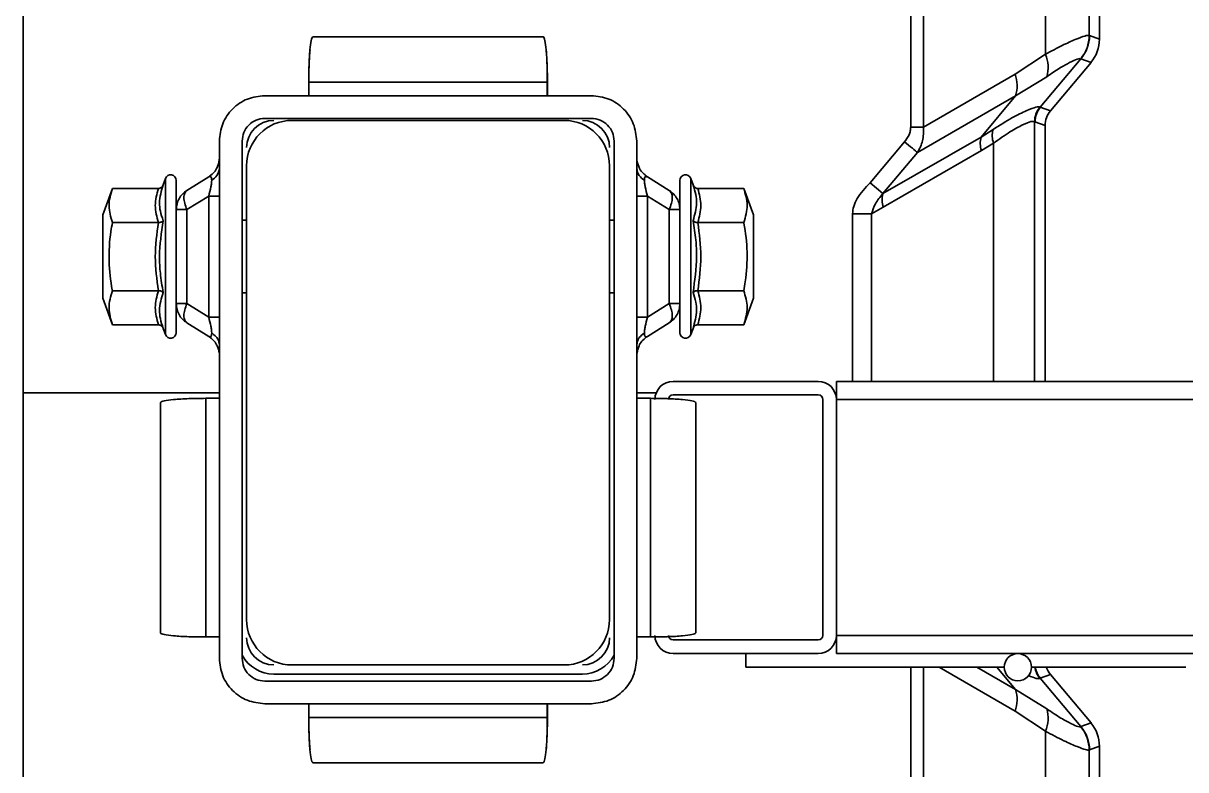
# Model space of a CAD drawing. Header units: millimetres. Extents: x 0 to 420, y 0 to 297.
# Drawn here: x 86.097 to 87.378, y 151.481 to 152.303 of the extents above; entities that cross this region are included whole.
import ezdxf

# ---------------------------------------------------------------- set-up
doc = ezdxf.new("R2010")
doc.units = ezdxf.units.MM

msp = doc.modelspace()

# ---------------------------------------------------------------- linework, layer by layer
at = {"color": 7, "linetype": 'Continuous', "lineweight": 35}
for p, q in [((86.097, 143.5922), (86.097, 160.4022)), ((87.2832, 152.2856), (87.2832, 152.5561)), ((87.2235, 152.269), (87.2235, 152.5172)), ((87.2718, 152.5172), (87.2718, 152.2898)), ((87.0751, 152.1886), (87.0751, 152.4011)), ((87.089, 152.1886), (87.089, 152.4011)), ((86.67, 152.2883), (86.4162, 152.2883)), ((86.67, 152.2883), (86.6701, 152.2883)), ((87.272, 152.2897), (87.2718, 152.2898)), ((87.272, 152.2897), (87.2832, 152.2856)), ((87.1902, 152.247), (87.2235, 152.269)), ((87.2179, 152.2106), (87.2627, 152.264)), ((87.229, 152.2065), (87.2738, 152.2599)), ((87.2627, 152.264), (87.2624, 152.2641)), ((87.2627, 152.264), (87.2738, 152.2599)), ((87.089, 152.1886), (87.1902, 152.247)), ((87.1907, 152.2232), (87.225, 152.2443)), ((86.4116, 152.2383), (86.6746, 152.2383)), ((86.4116, 152.2383), (86.4116, 152.2233)), ((86.6746, 152.2383), (86.6746, 152.2233)), ((86.6747, 152.2383), (86.6747, 152.2233)), ((86.3632, 152.2233), (86.7232, 152.2233)), ((87.0825, 152.1607), (87.1907, 152.2232)), ((87.1527, 152.1778), (87.1907, 152.2232)), ((87.2175, 152.2108), (87.2179, 152.2106)), ((87.2179, 152.2106), (87.229, 152.2065)), ((86.7232, 152.1983), (86.3632, 152.1983)), ((86.6932, 152.1961), (86.3932, 152.1961)), ((87.0751, 152.1886), (87.089, 152.1886)), ((87.212, 152.1945), (87.2116, 152.1948)), ((87.2116, 151.9086), (87.2116, 152.1948)), ((87.212, 152.1945), (87.2232, 152.1905)), ((87.2232, 152.1905), (87.2232, 151.9086)), ((87.0445, 152.1154), (87.1527, 152.1778)), ((87.1527, 152.1778), (87.1658, 152.1861)), ((86.3132, 151.6033), (86.3132, 152.1733)), ((86.3382, 152.1733), (86.3382, 151.6033)), ((86.7482, 152.1733), (86.7482, 151.6033)), ((86.7732, 152.1733), (86.7732, 151.6033)), ((87.0303, 152.1273), (87.0683, 152.1726)), ((87.153, 152.163), (87.0448, 152.1005)), ((87.1663, 152.171), (87.153, 152.163)), ((87.1663, 151.9086), (87.1663, 152.171)), ((86.313, 152.1522), (86.3117, 152.146)), ((86.3128, 152.1522), (86.3125, 152.1499)), ((86.3126, 152.1482), (86.3132, 152.1551)), ((86.7747, 152.146), (86.7734, 152.1522)), ((87.0445, 152.1154), (87.0825, 152.1607)), ((86.3125, 152.1492), (86.3107, 152.1443)), ((86.3432, 152.1461), (86.3432, 151.6461)), ((86.7432, 151.6461), (86.7432, 152.1461)), ((86.7757, 152.1443), (86.7739, 152.1492)), ((86.2537, 152.132), (86.2512, 152.1252)), ((86.2537, 152.132), (86.2537, 151.9601)), ((86.2657, 152.1299), (86.2657, 152.0985)), ((86.3014, 152.134), (86.2774, 152.119)), ((86.7842, 152.1343), (86.7824, 152.1358)), ((86.7844, 152.134), (86.7849, 152.134)), ((86.7849, 152.134), (86.8089, 152.119)), ((86.8207, 152.0987), (86.8207, 152.1299)), ((86.8352, 152.1252), (86.8327, 152.132)), ((86.8327, 151.9601), (86.8327, 152.132)), ((87.0303, 152.1273), (87.0445, 152.1154)), ((86.1953, 152.1211), (86.1847, 152.0921)), ((86.246, 152.1211), (86.1953, 152.1211)), ((86.3014, 152.1128), (86.2774, 152.0978)), ((86.3014, 151.9793), (86.3014, 152.1128)), ((86.7849, 152.1128), (86.7849, 151.9793)), ((86.7849, 152.1128), (86.8089, 152.0978)), ((86.8404, 152.1211), (86.8911, 152.1211)), ((86.9017, 152.0921), (86.8911, 152.1211)), ((87.0448, 152.1005), (87.0319, 152.0931)), ((86.1847, 152.0001), (86.1847, 152.0921)), ((86.2774, 152.0978), (86.2657, 152.0978)), ((86.2657, 152.0978), (86.2657, 151.9943)), ((86.2774, 152.0978), (86.2774, 151.9943)), ((86.3432, 152.0861), (86.3382, 152.0861)), ((86.7482, 152.0861), (86.7432, 152.0861)), ((86.8089, 151.9943), (86.8089, 152.0978)), ((86.8089, 152.0978), (86.8207, 152.0978)), ((86.8207, 151.9943), (86.8207, 152.0978)), ((86.9017, 152.0921), (86.9017, 152.0001)), ((87.011, 152.0931), (87.0319, 152.0931)), ((87.011, 151.9086), (87.011, 152.0931)), ((87.0319, 151.9086), (87.0319, 152.0931)), ((86.246, 152.0836), (86.1953, 152.0836)), ((86.8404, 152.0836), (86.8911, 152.0836)), ((86.246, 152.0085), (86.1953, 152.0085)), ((86.8404, 152.0085), (86.8911, 152.0085)), ((86.1847, 152.0001), (86.1953, 151.971)), ((86.3382, 152.0061), (86.3432, 152.0061)), ((86.7432, 152.0061), (86.7482, 152.0061)), ((86.8911, 151.971), (86.9017, 152.0001)), ((86.2774, 151.9943), (86.2657, 151.9943)), ((86.2657, 151.9943), (86.2657, 151.9622)), ((86.3014, 151.9793), (86.2774, 151.9943)), ((86.7849, 151.9793), (86.8089, 151.9943)), ((86.8089, 151.9943), (86.8207, 151.9943)), ((86.8207, 151.9622), (86.8207, 151.9943)), ((86.246, 151.971), (86.1953, 151.971)), ((86.2774, 151.9731), (86.3014, 151.9581)), ((86.7849, 151.9581), (86.8089, 151.9731)), ((86.8404, 151.971), (86.8911, 151.971)), ((86.2512, 151.9669), (86.2537, 151.9601)), ((86.302, 151.9581), (86.3014, 151.9581)), ((86.3022, 151.9577), (86.304, 151.9563)), ((86.8327, 151.9601), (86.8352, 151.9669)), ((86.3107, 151.9478), (86.3125, 151.9429)), ((86.3117, 151.9461), (86.313, 151.9399)), ((86.7734, 151.9399), (86.7747, 151.9461)), ((86.7739, 151.9429), (86.7757, 151.9478)), ((86.7738, 151.9439), (86.7732, 151.937)), ((86.7736, 151.9398), (86.7739, 151.9422)), ((86.9732, 151.9086), (86.8132, 151.9086)), ((95.5932, 151.9086), (86.9932, 151.9086)), ((86.9932, 151.8886), (86.9932, 151.9086)), ((86.097, 151.8961), (86.3132, 151.8961)), ((86.3132, 151.8961), (86.097, 151.8961)), ((86.7732, 151.8961), (86.7947, 151.8961)), ((86.7947, 151.8961), (86.7732, 151.8961)), ((86.9732, 151.8936), (86.8132, 151.8936)), ((86.9917, 151.8961), (86.9932, 151.8961)), ((86.9932, 151.8961), (86.9917, 151.8961)), ((86.2482, 151.8852), (86.2482, 151.6315)), ((86.2982, 151.6269), (86.2982, 151.8899)), ((86.2982, 151.8899), (86.3132, 151.8899)), ((86.7882, 151.8899), (86.7732, 151.8899)), ((86.7882, 151.8899), (86.7949, 151.8897)), ((86.7882, 151.8899), (86.7882, 151.6269)), ((86.8382, 151.6315), (86.8382, 151.8852)), ((86.9782, 151.6286), (86.9782, 151.8886)), ((86.9932, 151.6286), (86.9932, 151.8886)), ((95.5932, 151.8886), (86.9932, 151.8886)), ((86.9932, 151.6286), (86.9932, 151.8886)), ((86.2982, 151.6269), (86.3132, 151.6269)), ((86.7882, 151.6269), (86.7732, 151.6269)), ((86.7935, 151.6269), (86.7882, 151.6269)), ((95.5932, 151.6286), (86.9932, 151.6286)), ((86.9932, 151.6086), (86.9932, 151.6286)), ((86.8132, 151.6236), (86.9732, 151.6236)), ((86.9932, 151.6236), (86.9926, 151.6236)), ((86.8132, 151.6086), (86.9732, 151.6086)), ((86.8932, 151.6086), (86.8932, 151.5936)), ((95.5932, 151.6086), (86.9932, 151.6086)), ((86.7132, 151.5861), (86.3732, 151.5861)), ((86.3932, 151.5961), (86.6932, 151.5961)), ((86.8932, 151.5936), (87.1782, 151.5936)), ((87.0751, 151.391), (87.0751, 151.5936)), ((87.089, 151.391), (87.089, 151.5936)), ((87.1063, 151.5936), (87.1902, 151.5451)), ((87.1907, 151.5689), (87.1481, 151.5936)), ((87.1701, 151.5936), (87.1907, 151.5689)), ((87.2082, 151.5936), (87.3782, 151.5936)), ((86.3632, 151.5783), (86.7232, 151.5783)), ((87.2179, 151.5815), (87.2175, 151.5813)), ((87.229, 151.5856), (87.2179, 151.5815)), ((87.2627, 151.5281), (87.2179, 151.5815)), ((87.2738, 151.5322), (87.229, 151.5856)), ((87.1907, 151.5689), (87.225, 151.5478)), ((86.7232, 151.5533), (86.3632, 151.5533)), ((86.4117, 151.5383), (86.4117, 151.5533)), ((86.6746, 151.5383), (86.6746, 151.5533)), ((86.6747, 151.5383), (86.6747, 151.5533)), ((86.6746, 151.5383), (86.4117, 151.5383)), ((87.2235, 151.5232), (87.1902, 151.5451)), ((87.2235, 151.2749), (87.2235, 151.5232)), ((87.2624, 151.528), (87.2627, 151.5281)), ((87.2738, 151.5322), (87.2627, 151.5281)), ((87.272, 151.5025), (87.2718, 151.5023)), ((87.2718, 151.5023), (87.2718, 151.2749)), ((87.272, 151.5025), (87.2832, 151.5065)), ((87.2832, 151.2361), (87.2832, 151.5065)), ((86.4163, 151.4883), (86.67, 151.4883)), ((86.6701, 151.4883), (86.67, 151.4883))]:
    msp.add_line(p, q, dxfattribs=at)
at = {"color": 7, "linetype": 'Continuous', "lineweight": 35, "flags": 128}
msp.add_lwpolyline([(87.0683, 152.1726), (87.0706, 152.1707), (87.0728, 152.1689), (87.0749, 152.1671), (87.0769, 152.1654), (87.0787, 152.1639), (87.0802, 152.1626), (87.0815, 152.1616), (87.0825, 152.1607)], dxfattribs=at)
at = {"color": 7, "linetype": 'Continuous', "lineweight": 35}
msp.add_circle((87.1932, 151.5936), 0.015, dxfattribs=at)
for centre, radius, start, end in [((87.2317, 152.2899), 0.0401, 320.0076, 359.8731), ((87.232, 152.2897), 0.0401, 320.0586, 359.9414), ((87.1911, 152.2546), 0.0354, 343.0377, 23.8627), ((87.1522, 152.2343), 0.0401, 343.9657, 18.5164), ((87.2366, 152.1947), 0.025, 139.9679, 179.8339), ((87.2371, 152.1945), 0.025, 140.0586, 179.9414), ((86.3932, 152.1461), 0.05, 90, 180), ((86.3732, 152.1661), 0.03, 90, 180), ((86.6932, 152.1461), 0.05, 0, 90), ((86.7132, 152.1661), 0.03, 0, 90), ((87.1768, 152.1709), 0.0251, 163.9657, 198.5164), ((87.1889, 152.1794), 0.024, 163.7993, 200.3661), ((86.2595, 152.1299), 0.00619, 0, 160), ((86.8269, 152.1299), 0.00619, 20, 180), ((87.0686, 152.1084), 0.0251, 163.9657, 198.5164), ((86.2595, 151.9622), 0.00619, 200, 0), ((86.8269, 151.9622), 0.00619, 180, 340), ((86.8132, 151.8886), 0.02, 90, 180), ((86.9732, 151.8886), 0.02, 0, 90), ((86.8132, 151.8886), 0.005, 90, 180), ((86.9732, 151.8886), 0.005, 0, 90), ((86.3932, 151.6461), 0.05, 180, 270), ((86.6932, 151.6461), 0.05, 270, 0), ((86.3732, 151.6261), 0.03, 180, 270), ((86.7132, 151.6261), 0.03, 270, 0), ((86.8132, 151.6286), 0.02, 180, 270), ((86.8132, 151.6286), 0.005, 180, 270), ((86.9732, 151.6286), 0.02, 270, 0), ((86.9732, 151.6286), 0.005, 270, 0), ((86.3732, 151.6261), 0.04, 208.955, 270), ((86.7132, 151.6261), 0.04, 270, 331.045), ((87.2366, 151.5974), 0.025, 188.7641, 220.0266), ((87.2371, 151.5976), 0.025, 189.334, 219.9411), ((87.1522, 151.5579), 0.0401, 341.4836, 16.0343), ((87.1911, 151.5375), 0.0354, 336.1372, 16.9623), ((87.2317, 151.5022), 0.0401, 0.1269, 39.9924), ((87.232, 151.5024), 0.0401, 0.0586, 39.9414)]:
    msp.add_arc(centre, radius, start, end, dxfattribs=at)
for centre, major_axis, start_param, end_param in [((87.2431, 152.2856), (0.0376, -0.0137), 5.934618, 6.631752), ((87.2482, 152.1904), (0.0235, -0.0086), 2.793026, 3.49016), ((87.2482, 151.6017), (0.0235, 0.0086), 3.122637, 3.49016), ((87.2431, 151.5065), (-0.0376, -0.0137), 2.793026, 3.49016)]:
    msp.add_ellipse(centre, major_axis=major_axis, ratio=0.998448, start_param=start_param, end_param=end_param, dxfattribs=at)
for points, knots in [([(86.4162, 152.2883), (86.4159, 152.288), (86.4152, 152.2876), (86.4141, 152.2831), (86.4131, 152.276), (86.4124, 152.2661), (86.4118, 152.2544), (86.4117, 152.2447), (86.4116, 152.2383)], [0, 0, 0, 0, 0.157309, 0.270586, 0.50035, 0.630794, 0.757716, 1, 1, 1, 1]), ([(86.4145, 152.2839), (86.4147, 152.285), (86.4153, 152.2876), (86.416, 152.2881), (86.4163, 152.2883)], [0, 0, 0, 0, 0.418606, 1, 1, 1, 1]), ([(86.6746, 152.2383), (86.6746, 152.2447), (86.6745, 152.2544), (86.6739, 152.2661), (86.6732, 152.276), (86.6722, 152.2831), (86.6711, 152.2876), (86.6704, 152.288), (86.67, 152.2883)], [0, 0, 0, 0, 0.242279, 0.369203, 0.49965, 0.729414, 0.842683, 1, 1, 1, 1]), ([(86.6701, 152.2883), (86.6705, 152.2881), (86.6712, 152.2876), (86.6718, 152.285), (86.672, 152.2839)], [0, 0, 0, 0, 0.581362, 1, 1, 1, 1]), ([(87.2235, 152.269), (87.2299, 152.2724), (87.2425, 152.2791), (87.2573, 152.2857), (87.2683, 152.2898), (87.2706, 152.2898), (87.2718, 152.2898)], [0, 0, 0, 0, 0.245129, 0.480308, 0.739086, 1, 1, 1, 1]), ([(86.4117, 152.2383), (86.4118, 152.2447), (86.4119, 152.2544), (86.4125, 152.2661), (86.4129, 152.2712), (86.4131, 152.2737)], [0, 0, 0, 0, 0.484898, 0.738922, 1, 1, 1, 1]), ([(86.6734, 152.2737), (86.6736, 152.2712), (86.674, 152.2661), (86.6746, 152.2544), (86.6747, 152.2447), (86.6747, 152.2383)], [0, 0, 0, 0, 0.261071, 0.515092, 1, 1, 1, 1]), ([(87.2624, 152.2641), (87.2615, 152.2642), (87.2596, 152.2643), (87.251, 152.2604), (87.2396, 152.2542), (87.2299, 152.2477), (87.225, 152.2443)], [0, 0, 0, 0, 0.267138, 0.52122, 0.755952, 1, 1, 1, 1]), ([(87.1658, 152.1861), (87.173, 152.1906), (87.1871, 152.1995), (87.2032, 152.2073), (87.2142, 152.2114), (87.2164, 152.211), (87.2175, 152.2108)], [0, 0, 0, 0, 0.264309, 0.514931, 0.766931, 1, 1, 1, 1]), ([(87.0683, 152.1726), (87.0701, 152.1751), (87.0728, 152.1787), (87.0748, 152.1844), (87.075, 152.1872), (87.0751, 152.1886)], [0, 0, 0, 0, 0.51551, 0.767405, 1, 1, 1, 1]), ([(87.0825, 152.1607), (87.0848, 152.1649), (87.0894, 152.1735), (87.0892, 152.1835), (87.089, 152.1886)], [0, 0, 0, 0, 0.492397, 1, 1, 1, 1]), ([(87.2116, 152.1948), (87.2106, 152.1951), (87.2086, 152.1955), (87.199, 152.1916), (87.1849, 152.1841), (87.1726, 152.1754), (87.1663, 152.171)], [0, 0, 0, 0, 0.24021, 0.485805, 0.736712, 1, 1, 1, 1]), ([(86.3122, 152.1485), (86.3116, 152.1466), (86.3103, 152.1428), (86.3065, 152.1377), (86.3031, 152.1352), (86.3014, 152.134)], [0, 0, 0, 0, 0.315477, 0.657739, 1, 1, 1, 1]), ([(86.3132, 152.1434), (86.3127, 152.1406), (86.3118, 152.1355), (86.3069, 152.1318), (86.3047, 152.1302)], [0, 0, 0, 0, 0.559996, 1, 1, 1, 1]), ([(86.7732, 152.1434), (86.7737, 152.1406), (86.7746, 152.1355), (86.7795, 152.1318), (86.7816, 152.1302)], [0, 0, 0, 0, 0.559996, 1, 1, 1, 1]), ([(86.7826, 152.1359), (86.7817, 152.1366), (86.7792, 152.1385), (86.7769, 152.1415), (86.776, 152.1439), (86.7758, 152.1444)], [0, 0, 0, 0, 0.294463, 0.87052, 1, 1, 1, 1]), ([(86.2512, 152.1252), (86.2512, 152.1252), (86.251, 152.1246), (86.2504, 152.1235), (86.2492, 152.1222), (86.2477, 152.1213), (86.2466, 152.1212), (86.246, 152.1211)], [0, 0, 0, 0, 0.006713, 0.267679, 0.528689, 0.76386, 1, 1, 1, 1]), ([(86.2512, 152.1252), (86.2493, 152.1185), (86.2465, 152.1088), (86.2479, 152.0956), (86.2501, 152.0891), (86.2512, 152.0856)], [0, 0, 0, 0, 0.499729, 0.72853, 1, 1, 1, 1]), ([(86.3014, 152.134), (86.3023, 152.1343), (86.3036, 152.1348), (86.3046, 152.1328), (86.3047, 152.131), (86.3047, 152.1302)], [0, 0, 0, 0, 0.551614, 0.784825, 1, 1, 1, 1]), ([(86.3047, 152.1302), (86.3047, 152.1291), (86.3046, 152.1269), (86.3036, 152.1209), (86.3023, 152.1161), (86.3014, 152.1128)], [0, 0, 0, 0, 0.215184, 0.448387, 1, 1, 1, 1]), ([(86.7816, 152.1302), (86.7817, 152.131), (86.7818, 152.1328), (86.7826, 152.1346), (86.7837, 152.1342), (86.7844, 152.134)], [0, 0, 0, 0, 0.243902, 0.508229, 1, 1, 1, 1]), ([(86.7849, 152.1128), (86.784, 152.1161), (86.7828, 152.1209), (86.7818, 152.1269), (86.7817, 152.1291), (86.7816, 152.1302)], [0, 0, 0, 0, 0.551614, 0.784825, 1, 1, 1, 1]), ([(86.8352, 152.0856), (86.8371, 152.0921), (86.8399, 152.1015), (86.8385, 152.1149), (86.8363, 152.1216), (86.8352, 152.1252)], [0, 0, 0, 0, 0.499729, 0.72853, 1, 1, 1, 1]), ([(86.8404, 152.1211), (86.8398, 152.1212), (86.8387, 152.1213), (86.8372, 152.1222), (86.836, 152.1235), (86.8354, 152.1246), (86.8352, 152.1252), (86.8352, 152.1252)], [0, 0, 0, 0, 0.23614, 0.471311, 0.732321, 0.993287, 1, 1, 1, 1]), ([(87.011, 152.0931), (87.0113, 152.0959), (87.0118, 152.1018), (87.0178, 152.1141), (87.0251, 152.1218), (87.0303, 152.1273)], [0, 0, 0, 0, 0.211639, 0.442849, 1, 1, 1, 1]), ([(86.1953, 152.0836), (86.1935, 152.0897), (86.1898, 152.1022), (86.1934, 152.1147), (86.1953, 152.1211)], [0, 0, 0, 0, 0.491212, 1, 1, 1, 1]), ([(86.8911, 152.1211), (86.8929, 152.115), (86.8966, 152.1025), (86.893, 152.09), (86.8911, 152.0836)], [0, 0, 0, 0, 0.491212, 1, 1, 1, 1]), ([(87.0319, 152.0931), (87.0331, 152.0969), (87.0357, 152.1052), (87.0414, 152.1118), (87.0445, 152.1154)], [0, 0, 0, 0, 0.462726, 1, 1, 1, 1]), ([(86.2512, 152.0856), (86.2512, 152.0856), (86.251, 152.0853), (86.2504, 152.0848), (86.2492, 152.0841), (86.2477, 152.0837), (86.2466, 152.0836), (86.246, 152.0836)], [0, 0, 0, 0, 0.006713, 0.267679, 0.528689, 0.76386, 1, 1, 1, 1]), ([(86.2512, 152.0856), (86.2493, 152.0724), (86.2465, 152.0532), (86.2479, 152.0267), (86.2501, 152.0136), (86.2512, 152.0065)], [0, 0, 0, 0, 0.500435, 0.728855, 1, 1, 1, 1]), ([(86.8352, 152.0065), (86.8371, 152.0197), (86.8399, 152.0389), (86.8385, 152.0654), (86.8363, 152.0785), (86.8352, 152.0856)], [0, 0, 0, 0, 0.500435, 0.728855, 1, 1, 1, 1]), ([(86.8352, 152.0856), (86.8352, 152.0856), (86.8354, 152.0853), (86.836, 152.0848), (86.8372, 152.0841), (86.8387, 152.0837), (86.8398, 152.0836), (86.8404, 152.0836)], [0, 0, 0, 0, 0.0067129, 0.2676791, 0.5286892, 0.7638601, 1, 1, 1, 1]), ([(86.1953, 152.0085), (86.1952, 152.0088), (86.1933, 152.0195), (86.1907, 152.0412), (86.1923, 152.0662), (86.1947, 152.0803), (86.1953, 152.0836)], [0, 0, 0, 0, 0.009604, 0.432631, 0.866873, 1, 1, 1, 1]), ([(86.246, 152.0085), (86.2443, 152.021), (86.2409, 152.046), (86.2443, 152.0711), (86.246, 152.0836)], [0, 0, 0, 0, 0.499238, 1, 1, 1, 1]), ([(86.8404, 152.0836), (86.8421, 152.0711), (86.8455, 152.0461), (86.8421, 152.0211), (86.8404, 152.0085)], [0, 0, 0, 0, 0.499238, 1, 1, 1, 1]), ([(86.8911, 152.0836), (86.8912, 152.0833), (86.8931, 152.0726), (86.8957, 152.0509), (86.8941, 152.0259), (86.8917, 152.0118), (86.8911, 152.0085)], [0, 0, 0, 0, 0.009604, 0.432631, 0.866873, 1, 1, 1, 1]), ([(86.1953, 151.971), (86.1935, 151.9771), (86.1898, 151.9897), (86.1934, 152.0022), (86.1953, 152.0085)], [0, 0, 0, 0, 0.491212, 1, 1, 1, 1]), ([(86.2512, 152.0065), (86.2512, 152.0065), (86.251, 152.0068), (86.2504, 152.0074), (86.2492, 152.008), (86.2477, 152.0084), (86.2466, 152.0085), (86.246, 152.0085)], [0, 0, 0, 0, 0.0067129, 0.2676791, 0.5286892, 0.7638601, 1, 1, 1, 1]), ([(86.8352, 152.0065), (86.8352, 152.0065), (86.8354, 152.0068), (86.836, 152.0074), (86.8372, 152.008), (86.8387, 152.0084), (86.8398, 152.0085), (86.8404, 152.0085)], [0, 0, 0, 0, 0.0067129, 0.2676791, 0.5286892, 0.7638601, 1, 1, 1, 1]), ([(86.8911, 152.0085), (86.8929, 152.0024), (86.8966, 151.9899), (86.893, 151.9774), (86.8911, 151.971)], [0, 0, 0, 0, 0.4912125, 1, 1, 1, 1]), ([(86.2512, 152.0065), (86.2493, 152), (86.2465, 151.9906), (86.2479, 151.9772), (86.2501, 151.9705), (86.2512, 151.9669)], [0, 0, 0, 0, 0.499729, 0.72853, 1, 1, 1, 1]), ([(86.8352, 151.9669), (86.8371, 151.9736), (86.8399, 151.9834), (86.8385, 151.9966), (86.8363, 152.003), (86.8352, 152.0065)], [0, 0, 0, 0, 0.499729, 0.72853, 1, 1, 1, 1]), ([(86.246, 151.971), (86.2466, 151.9709), (86.2477, 151.9708), (86.2492, 151.9699), (86.2504, 151.9686), (86.251, 151.9675), (86.2512, 151.967), (86.2512, 151.9669)], [0, 0, 0, 0, 0.2361399, 0.4713108, 0.7323209, 0.9932871, 1, 1, 1, 1]), ([(86.3014, 151.9793), (86.3023, 151.9759), (86.3036, 151.9712), (86.3046, 151.9651), (86.3047, 151.963), (86.3047, 151.9619)], [0, 0, 0, 0, 0.5516135, 0.7848249, 1, 1, 1, 1]), ([(86.7816, 151.9619), (86.7817, 151.963), (86.7818, 151.9651), (86.7828, 151.9712), (86.784, 151.9759), (86.7849, 151.9793)], [0, 0, 0, 0, 0.2151838, 0.4483868, 1, 1, 1, 1]), ([(86.8352, 151.9669), (86.8352, 151.967), (86.8354, 151.9675), (86.836, 151.9686), (86.8372, 151.9699), (86.8387, 151.9708), (86.8398, 151.9709), (86.8404, 151.971)], [0, 0, 0, 0, 0.006713, 0.267679, 0.528689, 0.76386, 1, 1, 1, 1]), ([(86.3047, 151.9619), (86.3047, 151.9611), (86.3046, 151.9593), (86.3038, 151.9574), (86.3027, 151.9578), (86.302, 151.9581)], [0, 0, 0, 0, 0.243902, 0.508229, 1, 1, 1, 1]), ([(86.3047, 151.9619), (86.3074, 151.9598), (86.3122, 151.9559), (86.3129, 151.9509), (86.3132, 151.9487)], [0, 0, 0, 0, 0.559996, 1, 1, 1, 1]), ([(86.7732, 151.9487), (86.7737, 151.9515), (86.7746, 151.9566), (86.7795, 151.9603), (86.7816, 151.9619)], [0, 0, 0, 0, 0.559996, 1, 1, 1, 1]), ([(86.7742, 151.9436), (86.7748, 151.9455), (86.7761, 151.9493), (86.7798, 151.9544), (86.7832, 151.9569), (86.7849, 151.9581)], [0, 0, 0, 0, 0.315477, 0.657739, 1, 1, 1, 1]), ([(86.7849, 151.9581), (86.784, 151.9578), (86.7828, 151.9573), (86.7818, 151.9593), (86.7817, 151.9611), (86.7816, 151.9619)], [0, 0, 0, 0, 0.5516135, 0.7848249, 1, 1, 1, 1]), ([(86.3038, 151.9562), (86.3047, 151.9555), (86.3072, 151.9536), (86.3095, 151.9506), (86.3104, 151.9481), (86.3106, 151.9477)], [0, 0, 0, 0, 0.294463, 0.870519, 1, 1, 1, 1]), ([(86.2482, 151.8852), (86.2485, 151.8856), (86.249, 151.8863), (86.2534, 151.8874), (86.2605, 151.8884), (86.2705, 151.8891), (86.2821, 151.8897), (86.2918, 151.8898), (86.2982, 151.8899)], [0, 0, 0, 0, 0.157309, 0.270586, 0.50035, 0.630794, 0.757716, 1, 1, 1, 1]), ([(86.2982, 151.8899), (86.2918, 151.8898), (86.2821, 151.8897), (86.2705, 151.8891), (86.2605, 151.8884), (86.2534, 151.8874), (86.249, 151.8863), (86.2485, 151.8856), (86.2482, 151.8852)], [0, 0, 0, 0, 0.242279, 0.369202, 0.49965, 0.729414, 0.842683, 1, 1, 1, 1]), ([(86.8382, 151.8852), (86.8379, 151.8856), (86.8374, 151.8863), (86.833, 151.8874), (86.8258, 151.8884), (86.8159, 151.8891), (86.8043, 151.8897), (86.7946, 151.8898), (86.7882, 151.8899)], [0, 0, 0, 0, 0.157309, 0.270586, 0.50035, 0.630794, 0.757716, 1, 1, 1, 1]), ([(86.2482, 151.6315), (86.2485, 151.6311), (86.249, 151.6304), (86.2534, 151.6293), (86.2605, 151.6283), (86.2705, 151.6276), (86.2821, 151.627), (86.2918, 151.6269), (86.2982, 151.6269)], [0, 0, 0, 0, 0.157309, 0.270586, 0.50035, 0.630794, 0.757716, 1, 1, 1, 1]), ([(86.7882, 151.6269), (86.7946, 151.6269), (86.8043, 151.627), (86.8159, 151.6276), (86.8258, 151.6283), (86.833, 151.6293), (86.8374, 151.6304), (86.8379, 151.6311), (86.8382, 151.6315)], [0, 0, 0, 0, 0.242279, 0.369202, 0.49965, 0.729414, 0.842683, 1, 1, 1, 1]), ([(86.8382, 151.6315), (86.8379, 151.6311), (86.8374, 151.6304), (86.833, 151.6293), (86.8258, 151.6283), (86.8166, 151.6276), (86.8112, 151.6274), (86.8088, 151.6273)], [0, 0, 0, 0, 0.215822, 0.371235, 0.686462, 0.865427, 1, 1, 1, 1]), ([(87.2175, 151.5813), (87.2166, 151.581), (87.2148, 151.5805), (87.2081, 151.5832), (87.2048, 151.5845)], [0, 0, 0, 0, 0.517969, 1, 1, 1, 1]), ([(87.225, 151.5478), (87.2304, 151.5441), (87.241, 151.5371), (87.2524, 151.531), (87.26, 151.5278), (87.2616, 151.5279), (87.2624, 151.528)], [0, 0, 0, 0, 0.2701747, 0.5252885, 0.7593323, 1, 1, 1, 1]), ([(86.4131, 151.503), (86.4129, 151.5055), (86.4125, 151.5106), (86.4119, 151.5223), (86.4118, 151.532), (86.4117, 151.5383)], [0, 0, 0, 0, 0.261071, 0.515092, 1, 1, 1, 1]), ([(86.4117, 151.5383), (86.4117, 151.532), (86.4118, 151.5222), (86.4124, 151.5106), (86.4131, 151.5007), (86.4141, 151.4936), (86.4152, 151.4891), (86.4159, 151.4886), (86.4163, 151.4883)], [0, 0, 0, 0, 0.242279, 0.369203, 0.49965, 0.729414, 0.842683, 1, 1, 1, 1]), ([(86.67, 151.4883), (86.6704, 151.4886), (86.6711, 151.4891), (86.6722, 151.4936), (86.6732, 151.5007), (86.6739, 151.5106), (86.6745, 151.5222), (86.6746, 151.532), (86.6746, 151.5383)], [0, 0, 0, 0, 0.157309, 0.270586, 0.50035, 0.630794, 0.757716, 1, 1, 1, 1]), ([(86.6747, 151.5383), (86.6747, 151.532), (86.6746, 151.5223), (86.674, 151.5106), (86.6736, 151.5055), (86.6734, 151.503)], [0, 0, 0, 0, 0.484898, 0.738922, 1, 1, 1, 1]), ([(87.2718, 151.5023), (87.2708, 151.5023), (87.2688, 151.5022), (87.2589, 151.5058), (87.2443, 151.5121), (87.2306, 151.5194), (87.2235, 151.5232)], [0, 0, 0, 0, 0.239453, 0.47313, 0.728792, 1, 1, 1, 1]), ([(86.4163, 151.4883), (86.416, 151.4886), (86.4153, 151.489), (86.4147, 151.4917), (86.4145, 151.4928)], [0, 0, 0, 0, 0.581362, 1, 1, 1, 1]), ([(86.672, 151.4928), (86.6718, 151.4917), (86.6712, 151.489), (86.6705, 151.4886), (86.6701, 151.4883)], [0, 0, 0, 0, 0.418606, 1, 1, 1, 1])]:
    msp.add_open_spline(points, degree=3, knots=knots, dxfattribs=at)
for points in [[(86.3132, 152.1733), (86.3139, 152.1799), (86.3154, 152.193), (86.327, 152.2095), (86.3435, 152.2211), (86.3566, 152.2226), (86.3632, 152.2233)], [(86.7232, 152.2233), (86.7297, 152.2226), (86.7429, 152.2211), (86.7594, 152.2095), (86.7709, 152.193), (86.7724, 152.1799), (86.7732, 152.1733)], [(86.3632, 152.1983), (86.3599, 152.198), (86.3534, 152.1972), (86.3451, 152.1914), (86.3393, 152.1832), (86.3386, 152.1766), (86.3382, 152.1733)], [(86.7232, 152.1983), (86.7265, 152.198), (86.733, 152.1972), (86.7413, 152.1914), (86.7471, 152.1832), (86.7478, 152.1766), (86.7482, 152.1733)], [(86.246, 152.0836), (86.2443, 152.0898), (86.2409, 152.1023), (86.2443, 152.1149), (86.246, 152.1211)], [(86.2774, 152.119), (86.2757, 152.1177), (86.2723, 152.1152), (86.2686, 152.11), (86.2662, 152.1041), (86.2658, 152.0999), (86.2657, 152.0978)], [(86.2774, 152.119), (86.2765, 152.1181), (86.2746, 152.1163), (86.2739, 152.1112), (86.2746, 152.1049), (86.2765, 152.1001), (86.2774, 152.0978)], [(86.3014, 152.1128), (86.3032, 152.1128), (86.3066, 152.1128), (86.3103, 152.1128), (86.3127, 152.1128), (86.313, 152.1128), (86.3132, 152.1128)], [(86.7732, 152.1128), (86.7733, 152.1128), (86.7737, 152.1128), (86.7761, 152.1128), (86.7798, 152.1128), (86.7832, 152.1128), (86.7849, 152.1128)], [(86.8089, 152.0978), (86.8099, 152.1001), (86.8117, 152.1049), (86.8125, 152.1112), (86.8117, 152.1163), (86.8099, 152.1181), (86.8089, 152.119)], [(86.8089, 152.119), (86.8107, 152.1177), (86.8141, 152.1152), (86.8178, 152.11), (86.8202, 152.1041), (86.8205, 152.0999), (86.8207, 152.0978)], [(86.8404, 152.1211), (86.8421, 152.1149), (86.8455, 152.1023), (86.8421, 152.0898), (86.8404, 152.0836)], [(86.246, 151.971), (86.2443, 151.9773), (86.2409, 151.9898), (86.2443, 152.0023), (86.246, 152.0085)], [(86.8404, 152.0085), (86.8421, 152.0023), (86.8455, 151.9898), (86.8421, 151.9773), (86.8404, 151.971)], [(86.2657, 151.9943), (86.2658, 151.9922), (86.2662, 151.988), (86.2686, 151.9821), (86.2723, 151.9768), (86.2757, 151.9743), (86.2774, 151.9731)], [(86.2774, 151.9943), (86.2765, 151.9919), (86.2746, 151.9872), (86.2739, 151.9808), (86.2746, 151.9757), (86.2765, 151.974), (86.2774, 151.9731)], [(86.8089, 151.9731), (86.8099, 151.974), (86.8117, 151.9757), (86.8125, 151.9808), (86.8117, 151.9872), (86.8099, 151.9919), (86.8089, 151.9943)], [(86.8089, 151.9731), (86.8107, 151.9743), (86.8141, 151.9768), (86.8178, 151.9821), (86.8202, 151.988), (86.8205, 151.9922), (86.8207, 151.9943)], [(86.3132, 151.9793), (86.313, 151.9793), (86.3127, 151.9793), (86.3103, 151.9793), (86.3066, 151.9793), (86.3032, 151.9793), (86.3014, 151.9793)], [(86.7849, 151.9793), (86.7832, 151.9793), (86.7798, 151.9793), (86.7761, 151.9793), (86.7737, 151.9793), (86.7733, 151.9793), (86.7732, 151.9793)], [(86.3632, 151.5533), (86.3566, 151.5541), (86.3435, 151.5556), (86.327, 151.5672), (86.3154, 151.5837), (86.3139, 151.5968), (86.3132, 151.6033)], [(86.3382, 151.6033), (86.3386, 151.6001), (86.3393, 151.5935), (86.3451, 151.5852), (86.3534, 151.5795), (86.3599, 151.5787), (86.3632, 151.5783)], [(86.7732, 151.6033), (86.7724, 151.5968), (86.7709, 151.5837), (86.7594, 151.5672), (86.7429, 151.5556), (86.7297, 151.5541), (86.7232, 151.5533)], [(86.7482, 151.6033), (86.7478, 151.6001), (86.7471, 151.5935), (86.7413, 151.5852), (86.733, 151.5795), (86.7265, 151.5787), (86.7232, 151.5783)]]:
    msp.add_open_spline(points, degree=3, dxfattribs=at)

doc.saveas('drawing.dxf')
